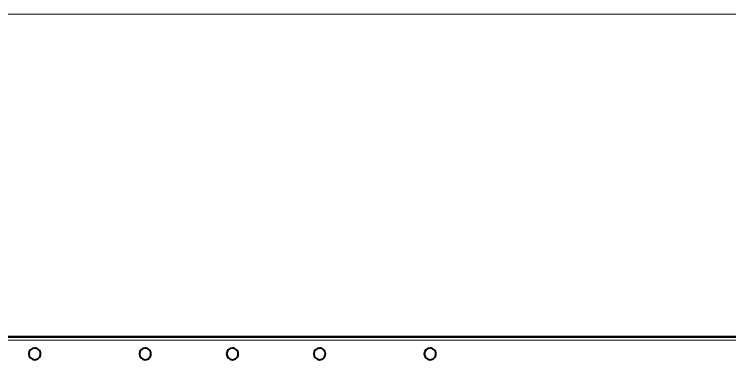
# Model space of a CAD drawing. Header units: millimetres. Extents: x 0 to 2941, y -405 to 1422.
# Drawn here: x 269.1 to 515.1, y 1267.7 to 1386.5 of the extents above; entities that cross this region are included whole.
import ezdxf

# ---------------------------------------------------------------- set-up
doc = ezdxf.new("R2010")
doc.units = ezdxf.units.MM
doc.layers.add('FINE', color=9, linetype='Continuous')
doc.layers.add('OUTLINE', color=7, linetype='Continuous')

msp = doc.modelspace()

# ---------------------------------------------------------------- linework, layer by layer
at = {"layer": 'FINE', "lineweight": 9}
for p, q in [((1271.56, 1386.46), (121.58, 1386.46)), ((681.54, 1274.35), (131.57, 1274.35))]:
    msp.add_line(p, q, dxfattribs=at)
msp.add_lwpolyline([(131.57, 1275.35), (681.54, 1275.35), (681.56, 1275.36)], dxfattribs=at)
at = {"layer": 'OUTLINE', "lineweight": 40}
msp.add_line((131.57, 1275.68), (1261.57, 1275.68), dxfattribs=at)
for points in [[(274.07, 1269.69, 0.414176), (276.07, 1267.69, 0.414226), (278.07, 1269.69, 0.414251), (276.07, 1271.69, 0.414201)], [(316.07, 1269.69, 0.414226), (314.07, 1271.69, 0.414182), (312.07, 1269.69, 0.414195), (314.07, 1267.69, 0.414251)], [(342.07, 1269.69, 0.414182), (344.07, 1267.69, 0.414251), (346.07, 1269.69, 0.414226), (344.07, 1271.69, 0.414195)], [(372.07, 1269.69, 0.414176), (374.07, 1267.69, 0.414232), (376.07, 1269.69, 0.414245), (374.07, 1271.69, 0.414201)], [(414.07, 1269.69, 0.414226), (412.07, 1271.69, 0.414176), (410.07, 1269.69, 0.414201), (412.07, 1267.69, 0.414251)]]:
    msp.add_lwpolyline(points, format="xyb", close=True, dxfattribs=at)

doc.saveas('drawing.dxf')
